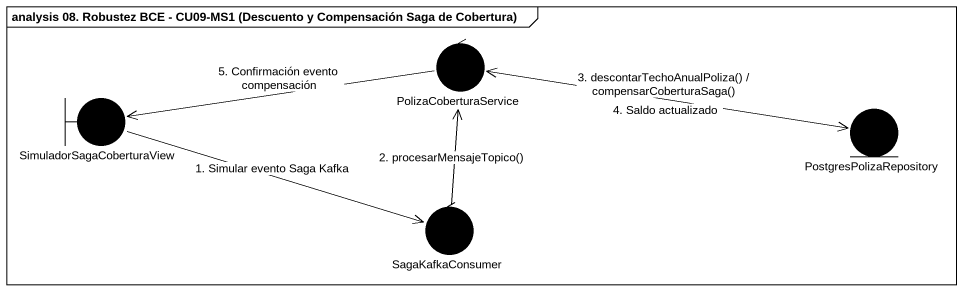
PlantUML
@startuml
mainframe analysis 08. Robustez BCE - CU09-MS1 (Descuento y Compensación Saga de Cobertura)
control PolizaCoberturaService #000000
boundary SimuladorSagaCoberturaView #000000
entity PostgresPolizaRepository #000000
control SagaKafkaConsumer #000000
PolizaCoberturaService -left-> SimuladorSagaCoberturaView : 5. Confirmación evento compensación
PolizaCoberturaService -right-> PostgresPolizaRepository : 3. descontarTechoAnualPoliza() / compensarCoberturaSaga()
SimuladorSagaCoberturaView -right-> SagaKafkaConsumer : 1. Simular evento Saga Kafka
PostgresPolizaRepository -left-> PolizaCoberturaService : 4. Saldo actualizado
SagaKafkaConsumer -up-> PolizaCoberturaService : 2. procesarMensajeTopico()
@enduml
